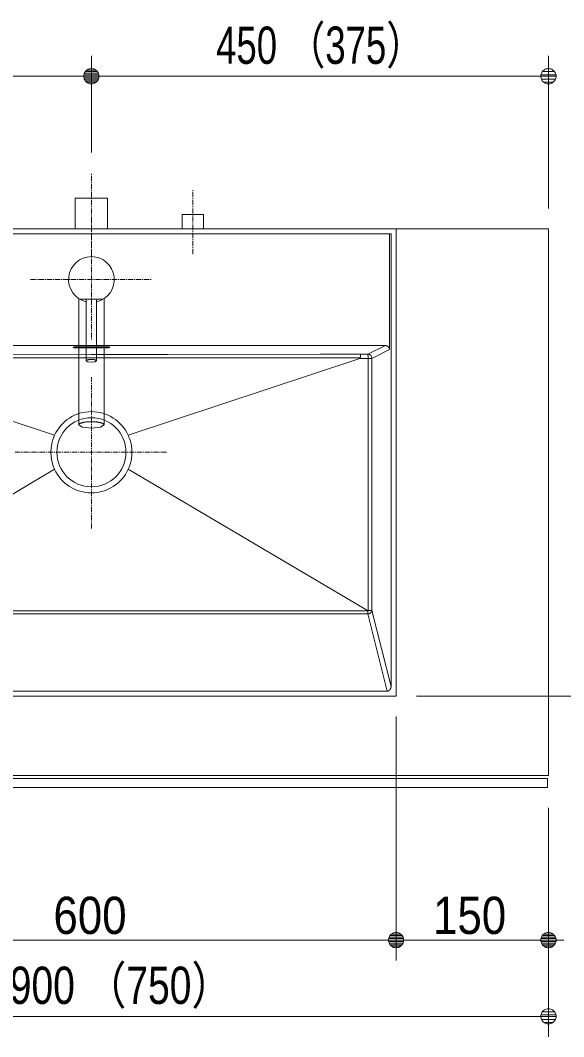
# Model space of a CAD drawing. Units: millimetres, scale not verified. Extents: x -6062 to 6062, y -3045 to 3045.
# Drawn here: x 418 to 953, y -615 to 385 of the extents above; entities that cross this region are included whole.
import ezdxf
from ezdxf.enums import TextEntityAlignment as Align

# ---------------------------------------------------------------- set-up
doc = ezdxf.new("R2010")
doc.units = ezdxf.units.MM
doc.header["$LTSCALE"] = 20
doc.linetypes.add('CHAIN1', pattern=[8, 5, -1, 1, -1])
for name, color, linetype, lineweight in [('0-1_5ボウル・キャビネット', 7, 'Continuous', 9), ('0-2_2寸法-1', 7, 'Continuous', 9), ('0-3_0', 7, 'Continuous', 9), ('0-4_2寸法-2', 7, 'Continuous', 9), ('0-5_4給排水', 7, 'Continuous', 9)]:
    doc.layers.add(name, color=color, linetype=linetype, lineweight=lineweight)
doc.styles.add('ＭＳ Ｐゴシック', font='')
doc.styles.get('ＭＳ Ｐゴシック').set_extended_font_data('MS PGothic')

# ---------------------------------------------------------------- blocks, each defined once
blk = doc.blocks.new('_Dot')
at = {"layer": '0-3_0'}
for p, q in [((-10, 0), (-20, 0)), ((9.78, 2), (-9.78, 2)), ((7.99, 6), (-7.99, 6)), ((9.16, -3.98), (-9.16, -3.98)), ((6, -7.98), (-6, -7.98))]:
    blk.add_line(p, q, dxfattribs=at)
for points in [[(10, 0), (9.92, 1.25), (9.69, 2.49), (9.3, 3.68), (8.76, 4.82), (8.09, 5.88), (7.29, 6.85), (6.37, 7.71), (5.36, 8.44), (4.26, 9.05), (3.09, 9.51), (1.87, 9.82), (0.63, 9.98), (-0.63, 9.98), (-1.87, 9.82), (-3.09, 9.51), (-4.26, 9.05), (-5.36, 8.44), (-6.37, 7.71), (-7.29, 6.85), (-8.09, 5.88), (-8.76, 4.82), (-9.3, 3.68), (-9.69, 2.49), (-9.92, 1.25), (-10, 0), (0, 0)], [(-10, 0), (-9.92, -1.25), (-9.69, -2.49), (-9.3, -3.68), (-8.76, -4.82), (-8.09, -5.88), (-7.29, -6.85), (-6.37, -7.71), (-5.36, -8.44), (-4.26, -9.05), (-3.09, -9.51), (-1.87, -9.82), (-0.63, -9.98), (0.63, -9.98), (1.87, -9.82), (3.09, -9.51), (4.26, -9.05), (5.36, -8.44), (6.37, -7.71), (7.29, -6.85), (8.09, -5.88), (8.76, -4.82), (9.3, -3.68), (9.69, -2.49), (9.92, -1.25), (10, 0), (0, 0)]]:
    blk.add_lwpolyline(points, close=True, dxfattribs=at)
blk = doc.blocks.new('グループ-53')
at = {"layer": '0-1_5ボウル・キャビネット'}
for p, q in [((51400, 3500), (39600, 3500)), ((39600, 3500), (39600, -5412.1)), ((39628.2, 3500), (39628.2, 1220.9)), ((51371.8, 1220.9), (51371.8, 3500)), ((51400, -5412.1), (51400, 3500)), ((39628.3, 1223.7), (39628.2, 1220.9)), ((39976.7, 1048), (39628.2, 1220.9)), ((39708.2, 1300), (51291.8, 1300)), ((39708.2, 1300), (40055.4, 1127.7)), ((45176.1, 1258), (45180, 1258)), ((45180, 1272), (45820, 1272)), ((45180, 1272), (45180, 1258)), ((45820, 1258), (45180, 1258)), ((51371.8, 1220.9), (51023.3, 1048)), ((51294.6, 1299.9), (51291.8, 1300)), ((40211, 1047.6), (44773.5, -465.1)), ((50789, 1047.6), (46226.5, -465.1)), ((40061.4, -3916.1), (44773.5, -1134.9)), ((46233.5, -1119.1), (46226.5, -1134.9)), ((46226.5, -1134.9), (50938.6, -3916.1)), ((39600, -5412.1), (39976.7, -3916.3)), ((40055.4, -3981.9), (39673.1, -5500)), ((40052.8, -3916.4), (40061.4, -3916.1)), ((40058.7, -3981.8), (40055.4, -3981.9)), ((50938.6, -3916.1), (50947.2, -3916.4)), ((50944.6, -3981.9), (50941.3, -3981.8)), ((51326.9, -5500), (50944.6, -3981.9)), ((51023.3, -3916.3), (51400, -5412.1)), ((39670.4, -5499.9), (39673.1, -5500)), ((39673.1, -5500), (51326.9, -5500)), ((51399.9, -5415.3), (51400, -5412.1))]:
    blk.add_line(p, q, dxfattribs=at)
at = {"layer": '0-1_5ボウル・キャビネット', "linetype": 'CHAIN1'}
for p, q in [((45500, -2300), (45500, 700)), ((44000, -800), (47000, -800))]:
    blk.add_line(p, q, dxfattribs=at)
at = {"layer": '0-1_5ボウル・キャビネット'}
blk.add_lwpolyline([(39500, 3600), (51500, 3600), (51500, -5600), (39500, -5600)], close=True, dxfattribs=at)
for points in [[(39708.2, 1300), (39705.4, 1299.9), (39702.5, 1299.7), (39699.7, 1299.4), (39696.9, 1299), (39694.1, 1298.4), (39691.4, 1297.7), (39688.6, 1296.9), (39685.9, 1295.9), (39683.1, 1294.8), (39680.4, 1293.6), (39677.7, 1292.3), (39675, 1290.8), (39672.3, 1289.2), (39669.7, 1287.5), (39667, 1285.7), (39664.4, 1283.7), (39661.8, 1281.6), (39659.1, 1279.4), (39656.5, 1277), (39654, 1274.5), (39651.5, 1272), (39649.1, 1269.4), (39646.8, 1266.8), (39644.7, 1264.2), (39642.7, 1261.6), (39640.8, 1259), (39639.1, 1256.4), (39637.5, 1253.7), (39636, 1251.1), (39634.7, 1248.4), (39633.4, 1245.7), (39632.3, 1243), (39631.4, 1240.3), (39630.5, 1237.6), (39629.8, 1234.8), (39629.2, 1232.1), (39628.8, 1229.3), (39628.5, 1226.5), (39628.3, 1223.7)], [(45180, 1272), (45176.1, 1272), (45172.4, 1271.9), (45168.9, 1271.8), (45165.6, 1271.7), (45162.5, 1271.6), (45159.6, 1271.4), (45156.9, 1271.1), (45154.4, 1270.9), (45152.1, 1270.6), (45150, 1270.3), (45148.1, 1269.9), (45146.4, 1269.5), (45144.9, 1269), (45143.6, 1268.6), (45142.5, 1268.1), (45141.6, 1267.5), (45140.9, 1266.9), (45140.4, 1266.3), (45140.1, 1265.7), (45140, 1265), (45140.1, 1264.3), (45140.4, 1263.7), (45140.9, 1263.1), (45141.6, 1262.5), (45142.5, 1261.9), (45143.6, 1261.4), (45144.9, 1261), (45146.4, 1260.5), (45148.1, 1260.1), (45150, 1259.8), (45152.1, 1259.4), (45154.4, 1259.1), (45156.9, 1258.9), (45159.6, 1258.6), (45162.5, 1258.4), (45165.6, 1258.3), (45168.9, 1258.2), (45172.4, 1258.1), (45176.1, 1258)], [(45820, 1272), (45820, 1258), (45823.9, 1258), (45827.6, 1258.1), (45831.1, 1258.2), (45834.4, 1258.3), (45837.5, 1258.4), (45840.4, 1258.6), (45843.1, 1258.9), (45845.6, 1259.1), (45847.9, 1259.4), (45850, 1259.8), (45851.9, 1260.1), (45853.6, 1260.5), (45855.1, 1261), (45856.4, 1261.4), (45857.5, 1261.9), (45858.4, 1262.5), (45859.1, 1263.1), (45859.6, 1263.7), (45859.9, 1264.3), (45860, 1265), (45859.9, 1265.7), (45859.6, 1266.3), (45859.1, 1266.9), (45858.4, 1267.5), (45857.5, 1268.1), (45856.4, 1268.6), (45855.1, 1269), (45853.6, 1269.5), (45851.9, 1269.9), (45850, 1270.3), (45847.9, 1270.6), (45845.6, 1270.9), (45843.1, 1271.1), (45840.4, 1271.4), (45837.5, 1271.6), (45834.4, 1271.7), (45831.1, 1271.8), (45827.6, 1271.9)], [(45827.6, 1271.9), (45823.9, 1272), (45820, 1272)], [(50799.7, 1127.3), (50872.1, 1127.5), (50944.6, 1127.7), (51291.8, 1300)], [(51371.8, 1220.9), (51371.7, 1223.7), (51371.5, 1226.5), (51371.2, 1229.3), (51370.8, 1232.1), (51370.2, 1234.8), (51369.5, 1237.6), (51368.6, 1240.3), (51367.7, 1243), (51366.6, 1245.7), (51365.3, 1248.4), (51364, 1251.1), (51362.5, 1253.7), (51360.9, 1256.4), (51359.2, 1259), (51357.3, 1261.6), (51355.3, 1264.2), (51353.2, 1266.8), (51350.9, 1269.4), (51348.5, 1272), (51346, 1274.5), (51343.5, 1277), (51340.9, 1279.4), (51338.2, 1281.6), (51335.6, 1283.7), (51333, 1285.7), (51330.3, 1287.5), (51327.7, 1289.2), (51325, 1290.8), (51322.3, 1292.3), (51319.6, 1293.6), (51316.9, 1294.8), (51314.1, 1295.9), (51311.4, 1296.9), (51308.6, 1297.7), (51305.9, 1298.4), (51303.1, 1299), (51300.3, 1299.4), (51297.5, 1299.7), (51294.6, 1299.9)], [(39976.7, -3916.3), (39976.7, -2615.4), (39976.7, -1314.5), (39976.7, 1048)], [(39976.7, 1048), (39980.1, 1048), (39985.8, 1048), (39993.5, 1048), (40003, 1048), (40014, 1048), (40026.2, 1048), (40039.2, 1048), (40052.8, 1048)], [(40052.8, 1048), (40052.8, 888), (40052.7, 248), (40052.7, -2312), (40052.7, -2615.4), (40052.8, -3916.4)], [(40211, 1047.6), (40131.9, 1047.8), (40092.3, 1047.9), (40052.8, 1048)], [(40055.4, 1127.7), (40127.9, 1127.5), (40200.3, 1127.3)], [(50801.1, 1055.5), (50653, 1055.6), (50013, 1056), (47453, 1057.9), (44893, 1058.6), (42491.1, 1057.1), (40198.9, 1055.5)], [(40198.9, 1055.5), (40199.1, 1054.5), (40199.8, 1053.3), (40201.8, 1051.7), (40211, 1047.6)], [(40200.3, 1127.3), (42491.2, 1127.2), (45500, 1127.1), (47004.4, 1127.1), (50013.2, 1127.3), (50799.7, 1127.3)], [(50789, 1047.6), (50793.6, 1049.3), (50796.6, 1050.7), (50799.5, 1052.6), (50800.4, 1053.7), (50800.9, 1054.7), (50801.1, 1055.5)], [(50947.2, 1048), (50868.1, 1047.8), (50828.6, 1047.7), (50789, 1047.6)], [(50947.2, -3916.4), (50947.2, -3756.4), (50947.3, -3116.4), (50947.3, -556.4), (50947.3, -252.9), (50947.2, 1048)], [(50947.2, 1048), (50960.8, 1048), (50973.8, 1048), (50986, 1048), (50997, 1048), (51006.5, 1048), (51014.2, 1048), (51019.9, 1048), (51023.3, 1048)], [(51023.3, 1048), (51023.3, -252.9), (51023.3, -1553.8), (51023.3, -3916.3)], [(46226.5, -465.1), (46233.5, -480.9), (46240.1, -496.8), (46246.3, -512.8), (46252.2, -528.9), (46257.8, -545), (46262.9, -561.3), (46267.8, -577.7), (46272.2, -594.2), (46276.3, -610.8), (46280.1, -627.5), (46283.5, -644.3), (46286.5, -661.2), (46289.2, -678.2), (46291.5, -695.3), (46293.5, -712.5), (46295.1, -729.8), (46296.3, -747.2), (46297.2, -764.7), (46297.7, -782.3), (46297.9, -800), (46297.7, -817.7), (46297.2, -835.3), (46296.3, -852.8), (46295.1, -870.2), (46293.5, -887.5), (46291.5, -904.7), (46289.2, -921.8), (46286.5, -938.8), (46283.5, -955.7), (46280.1, -972.5), (46276.3, -989.2), (46272.2, -1005.8), (46267.8, -1022.3), (46262.9, -1038.7), (46257.8, -1055), (46252.2, -1071.1), (46246.3, -1087.2), (46240.1, -1103.2), (46233.5, -1119.1)], [(39976.7, -3916.3), (39980.1, -3916.3), (39985.8, -3916.3), (39993.5, -3916.3), (40003, -3916.3), (40014, -3916.4), (40026.2, -3916.4), (40039.2, -3916.4), (40052.8, -3916.4)], [(40057.5, -3920.8), (40213.6, -3920.8), (40853.6, -3920.9), (43413.6, -3921.2), (47180, -3921.3), (48443.5, -3921.1), (50942.5, -3920.8)], [(50941.3, -3981.8), (48443.5, -3981.6), (45500, -3981.5), (42556.5, -3981.6), (40058.7, -3981.8)], [(50947.2, -3916.4), (50960.8, -3916.4), (50973.8, -3916.4), (50986, -3916.4), (50997, -3916.3), (51006.5, -3916.3), (51014.2, -3916.3), (51019.9, -3916.3), (51023.3, -3916.3)], [(39600, -5412.1), (39600.1, -5415.3), (39600.2, -5418.5), (39600.5, -5421.7), (39600.9, -5424.9), (39601.4, -5428.1), (39602.1, -5431.2), (39602.8, -5434.3), (39603.7, -5437.4), (39604.7, -5440.4), (39605.8, -5443.4), (39607, -5446.4), (39608.3, -5449.4), (39609.7, -5452.4), (39611.3, -5455.3), (39612.9, -5458.2), (39614.7, -5461.1), (39616.6, -5463.9), (39618.6, -5466.8), (39620.8, -5469.6), (39623, -5472.3), (39625.3, -5475), (39627.7, -5477.6), (39630, -5480), (39632.4, -5482.3), (39634.8, -5484.4), (39637.2, -5486.4), (39639.6, -5488.3), (39642.1, -5490), (39644.6, -5491.6), (39647.1, -5493.1), (39649.6, -5494.4), (39652.1, -5495.6), (39654.7, -5496.6), (39657.2, -5497.5), (39659.8, -5498.3), (39662.5, -5498.9), (39665.1, -5499.4), (39667.8, -5499.7), (39670.4, -5499.9)], [(51326.9, -5500), (51329.6, -5499.9), (51332.2, -5499.7), (51334.9, -5499.4), (51337.5, -5498.9), (51340.2, -5498.3), (51342.8, -5497.5), (51345.3, -5496.6), (51347.9, -5495.6), (51350.4, -5494.4), (51352.9, -5493.1), (51355.4, -5491.6), (51357.9, -5490), (51360.4, -5488.3), (51362.8, -5486.4), (51365.2, -5484.4), (51367.6, -5482.3), (51370, -5480), (51372.3, -5477.6), (51374.7, -5475), (51377, -5472.3), (51379.2, -5469.6), (51381.4, -5466.8), (51383.4, -5463.9), (51385.3, -5461.1), (51387.1, -5458.2), (51388.7, -5455.3), (51390.3, -5452.4), (51391.7, -5449.4), (51393, -5446.4), (51394.2, -5443.4), (51395.3, -5440.4), (51396.3, -5437.4), (51397.2, -5434.3), (51397.9, -5431.2), (51398.6, -5428.1), (51399.1, -5424.9), (51399.5, -5421.7), (51399.8, -5418.5), (51399.9, -5415.3)]]:
    blk.add_lwpolyline(points, dxfattribs=at)
blk.add_circle((45500, -800), 680, dxfattribs=at)
for centre, radius, start, end in [((40057.3, 1047.1), 80.7, 91.34042, 179.31825), ((40778.7, 1063.6), 726.1, 174.9304, 181.22581), ((41315.1, 1070.6), 1116.3, 177.08904, 180.77471), ((49684.9, 1070.6), 1116.3, 359.22529, 2.91096), ((50221.3, 1063.6), 726.1, 358.77419, 5.0696), ((50942.7, 1047.1), 80.7, 0.68175, 88.65958), ((45500, -800), 800, 24.74511, 155.25489), ((45500, -800), 800, 155.25489, 204.74511), ((45500, -800), 800, 204.74511, 335.25489), ((40057.8, -3898.9), 83, 192.12748, 268.36591), ((41595, -3886.3), 1542.5, 181.11697, 183.55327), ((40063.5, -3922), 6.16, 109.6214, 169.07682), ((42675.8, -3896.2), 2618.4, 180.53871, 181.87426), ((50936.2, -3922.2), 6.52, 12.72102, 68.58076), ((48324.2, -3896.2), 2618.4, 358.12574, 359.46129), ((49405, -3886.3), 1542.5, 356.44673, 358.88303), ((50942.2, -3898.9), 83, 271.63409, 347.87252)]:
    blk.add_arc(centre, radius, start, end, dxfattribs=at)
blk = doc.blocks.new('グループ-54')
at = {"layer": '0-5_4給排水', "linetype": 'CHAIN1'}
for p, q in [((45500, 3800), (45500, 1400)), ((44300, 2600), (46700, 2600))]:
    blk.add_line(p, q, dxfattribs=at)
at = {"layer": '0-5_4給排水'}
blk.add_line((45724.5, 2210), (45275.5, 2210), dxfattribs=at)
for points in [[(45250, 1085.1), (45250, 1137), (45250, 1188.8), (45250, 1240.7), (45250, 1292.5), (45250, 1344.4), (45250, 1396.2), (45250, 1448.1), (45250, 1499.9), (45250, 1551.8), (45250, 1603.6), (45250, 1655.5), (45250, 1707.3), (45250, 1759.2), (45250, 1811), (45250, 1862.9), (45250, 1914.7), (45250, 1966.6), (45250, 2018.4), (45250, 2070.3), (45250, 2122.1), (45250, 2174), (45250, 2225.8)], [(45400, 1811.2), (45400, 1832), (45400, 1852.8), (45400, 1873.5), (45400, 1894.3), (45400, 1915.1), (45400, 1935.9), (45400, 1956.7), (45400, 1977.5), (45400, 1998.3), (45400, 2019), (45400, 2039.8), (45400, 2060.6), (45400, 2081.4), (45400, 2102.2), (45400, 2123), (45400, 2143.8), (45400, 2164.5), (45400, 2185.3), (45400, 2206.1), (45416.9, 2210), (45437.7, 2210), (45458.5, 2210), (45479.3, 2210), (45500, 2210), (45520.8, 2210), (45541.6, 2210), (45562.4, 2210), (45583.2, 2210), (45600, 2206), (45600, 2185.2), (45600, 2164.5), (45600, 2143.7), (45600, 2122.9), (45600, 2102.1), (45600, 2081.3), (45600, 2060.5), (45600, 2039.7), (45600, 2019), (45600, 1998.2)], [(45750, 2225.8), (45750, 2174), (45750, 2122.1), (45750, 2070.3), (45750, 2018.4), (45750, 1966.6), (45750, 1914.7), (45750, 1862.9), (45750, 1811), (45750, 1759.2), (45750, 1707.3), (45750, 1655.5), (45750, 1603.6), (45750, 1551.8), (45750, 1499.9), (45750, 1448.1), (45750, 1396.2), (45750, 1344.4), (45750, 1292.5), (45750, 1240.7), (45750, 1188.8), (45750, 1137), (45750, 1085.1), (45750, 1033.3), (45750, 981.4), (45750, 929.6), (45750, 877.7), (45750, 825.9), (45750, 774), (45750, 722.2), (45750, 670.3), (45750, 618.5), (45750, 566.6), (45750, 514.8), (45750, 462.9), (45750, 411.1), (45750, 359.2), (45750, 307.4), (45750, 255.5), (45750, 203.7)], [(45400, 1000.5), (45400, 1021.3), (45400, 1042.1), (45400, 1062.9), (45400, 1083.7), (45400, 1104.5), (45400, 1125.2), (45400, 1146), (45400, 1166.8), (45400, 1187.6), (45400, 1208.4), (45400, 1229.2), (45400, 1250), (45400, 1270.8), (45400, 1291.5), (45400, 1312.3), (45400, 1333.1), (45400, 1353.9), (45400, 1374.7), (45400, 1395.5), (45400, 1416.3), (45400, 1437), (45400, 1457.8), (45400, 1478.6), (45400, 1499.4), (45400, 1520.2), (45400, 1541), (45400, 1561.8), (45400, 1582.5), (45400, 1603.3), (45400, 1624.1), (45400, 1644.9), (45400, 1665.7), (45400, 1686.5), (45400, 1707.3), (45400, 1728), (45400, 1748.8), (45400, 1769.6), (45400, 1790.4), (45400, 1811.2)], [(45600, 1998.2), (45600, 1977.4), (45600, 1956.6), (45600, 1935.8), (45600, 1915), (45600, 1894.2), (45600, 1873.5), (45600, 1852.7), (45600, 1831.9), (45600, 1811.1), (45600, 1790.3), (45600, 1769.5), (45600, 1748.7), (45600, 1728), (45600, 1707.2), (45600, 1686.4), (45600, 1665.6), (45600, 1644.8), (45600, 1624), (45600, 1603.2), (45600, 1582.5), (45600, 1561.7), (45600, 1540.9), (45600, 1520.1), (45600, 1499.3), (45600, 1478.5), (45600, 1457.7), (45600, 1437), (45600, 1416.2), (45600, 1395.4), (45600, 1374.6), (45600, 1353.8), (45600, 1333), (45600, 1312.2), (45600, 1291.5), (45600, 1270.7), (45600, 1249.9), (45600, 1229.1), (45600, 1208.3), (45600, 1187.5)], [(45750, 203.7), (45750, 151.8), (45750, 100), (45750, 48.1), (45750, -3.7), (45750, -55.6), (45750, -107.4), (45750, -159.3), (45750, -211.1), (45750, -263), (45676.5, -308.5), (45500, -327.3), (45323.5, -308.5), (45250, -263), (45250, -211.1), (45250, -159.3), (45250, -107.4), (45250, -55.6), (45250, -3.7), (45250, 48.1), (45250, 100), (45250, 151.8), (45250, 203.7), (45250, 255.5), (45250, 307.4), (45250, 359.2), (45250, 411.1), (45250, 462.9), (45250, 514.8), (45250, 566.6), (45250, 618.5), (45250, 670.3), (45250, 722.2), (45250, 774), (45250, 825.9), (45250, 877.7), (45250, 929.6), (45250, 981.4), (45250, 1033.3), (45250, 1085.1)], [(45600, 1187.5), (45600, 1166.7), (45600, 1146), (45600, 1125.2), (45600, 1104.4), (45600, 1083.6), (45600, 1062.8), (45600, 1042), (45600, 1021.2), (45600, 1000.5), (45570.6, 982.2), (45499.9, 974.7), (45429.2, 982.2), (45400, 1000.5), (45400, 1000.5), (45400.1, 1001.6), (45400.3, 1002.6), (45400.7, 1003.6), (45401.2, 1004.6), (45401.9, 1005.6), (45402.7, 1006.6), (45403.7, 1007.6), (45404.8, 1008.5), (45406.1, 1009.5), (45407.5, 1010.4), (45409.1, 1011.3), (45410.9, 1012.3), (45412.7, 1013.2), (45414.8, 1014.1), (45416.9, 1014.9), (45419.1, 1015.8), (45421.5, 1016.6), (45424, 1017.4), (45426.6, 1018.1), (45429.2, 1018.8), (45432, 1019.5), (45435, 1020.2), (45438, 1020.9), (45441.1, 1021.5), (45444.4, 1022)], [(45444.4, 1022), (45447.7, 1022.6), (45451.2, 1023.1), (45454.7, 1023.6), (45458.2, 1024.1), (45461.8, 1024.5), (45465.5, 1024.8), (45469.1, 1025.2), (45472.9, 1025.5), (45476.6, 1025.7), (45480.4, 1025.9), (45484.2, 1026.1), (45488.1, 1026.2), (45492, 1026.3), (45496, 1026.4), (45500, 1026.4), (45504, 1026.4), (45508, 1026.3), (45511.9, 1026.2), (45515.8, 1026.1), (45519.6, 1025.9), (45523.4, 1025.7), (45527.1, 1025.5), (45530.9, 1025.2), (45534.5, 1024.8), (45538.2, 1024.5), (45541.8, 1024.1), (45545.3, 1023.6), (45548.8, 1023.1), (45552.3, 1022.6), (45555.6, 1022), (45558.9, 1021.5), (45562, 1020.9), (45565, 1020.2), (45568, 1019.5), (45570.8, 1018.8), (45573.4, 1018.1), (45576, 1017.4), (45578.5, 1016.6), (45580.9, 1015.8)], [(45580.9, 1015.8), (45583.1, 1014.9), (45585.2, 1014.1), (45587.3, 1013.2), (45589.1, 1012.3), (45590.9, 1011.3), (45592.5, 1010.4), (45593.9, 1009.5), (45595.2, 1008.5), (45596.3, 1007.6), (45597.3, 1006.6), (45598.1, 1005.6), (45598.8, 1004.6), (45599.3, 1003.6), (45599.7, 1002.6), (45599.9, 1001.6), (45600, 1000.5), (45600, 1000.5)], [(45250, -262.6), (45250.2, -260), (45250.8, -257.5), (45251.7, -254.9), (45253, -252.4), (45254.7, -250), (45256.8, -247.5), (45259.2, -245.1), (45262.1, -242.7), (45265.3, -240.3), (45268.8, -237.9), (45272.8, -235.6), (45277.1, -233.3), (45281.8, -231), (45286.9, -228.8), (45292.3, -226.6), (45297.9, -224.5), (45303.8, -222.5), (45309.9, -220.5), (45316.4, -218.7), (45323.1, -216.8), (45330.1, -215.1), (45337.4, -213.4), (45344.9, -211.8), (45352.8, -210.3), (45360.9, -208.9), (45369.3, -207.5), (45377.9, -206.2), (45386.7, -204.9), (45395.6, -203.8), (45404.6, -202.8), (45413.7, -201.9), (45422.8, -201), (45432.1, -200.3), (45441.5, -199.7), (45451, -199.1), (45460.6, -198.7), (45470.3, -198.4), (45480.1, -198.1), (45490, -198)], [(45490, -198), (45500, -197.9), (45510, -198), (45519.9, -198.1), (45529.7, -198.4), (45539.4, -198.7), (45549, -199.1), (45558.5, -199.7), (45567.9, -200.3), (45577.2, -201), (45586.3, -201.9), (45595.4, -202.8), (45604.4, -203.8), (45613.3, -204.9), (45622.1, -206.2), (45630.7, -207.5), (45639.1, -208.9), (45647.2, -210.3), (45655.1, -211.8), (45662.6, -213.4), (45669.9, -215.1), (45676.9, -216.8), (45683.6, -218.7), (45690.1, -220.5), (45696.2, -222.5), (45702.1, -224.5), (45707.7, -226.6), (45713.1, -228.8), (45718.2, -231), (45722.9, -233.3), (45727.2, -235.6), (45731.2, -237.9), (45734.7, -240.3), (45737.9, -242.7), (45740.8, -245.1), (45743.2, -247.5), (45745.3, -250), (45747, -252.4), (45748.3, -254.9), (45749.2, -257.5)], [(45749.2, -257.5), (45749.8, -260), (45750, -262.6), (45750, -262.6)]]:
    blk.add_lwpolyline(points, dxfattribs=at)
blk.add_arc((45500, 2600), 450, 282.83959, 257.16469, dxfattribs=at)
blk = doc.blocks.new('グループ-64')
at = {"layer": '0-5_4給排水', "linetype": 'CHAIN1'}
blk.add_line((45500, 3100), (45500, 4700), dxfattribs=at)
at = {"layer": '0-5_4給排水'}
blk.add_lwpolyline([(45180, 3600), (45180, 4200), (45820, 4200), (45820, 3600)], dxfattribs=at)
blk = doc.blocks.new('止水栓_平面_W100')
at = {"layer": '0-5_4給排水', "linetype": 'CHAIN1'}
for p, q in [((-2000, -500), (-2000, 780)), ((2000, -500), (2000, 780))]:
    blk.add_line(p, q, dxfattribs=at)
at = {"layer": '0-5_4給排水'}
for points in [[(-2210, 0), (-2210, 280), (-1790, 280), (-1790, 0)], [(1790, 0), (1790, 280), (2210, 280), (2210, 0)]]:
    blk.add_lwpolyline(points, dxfattribs=at)

msp = doc.modelspace()

# ---------------------------------------------------------------- linework, layer by layer
at = {"layer": '0-1_5ボウル・キャビネット'}
for points in [[(37.5, 180), (937.5, 180), (937.5, -358), (37.5, -358)], [(38.5, -361), (936.5, -361), (936.5, -370), (38.5, -370)]]:
    msp.add_lwpolyline(points, close=True, dxfattribs=at)
at = {"layer": '0-2_2寸法-1'}
for p, q in [((487.5, 255), (487.5, 350)), ((487.5, 255), (487.5, 350)), ((937.5, 200), (937.5, 350)), ((472.49, 330), (52.51, 330)), ((502.51, 330), (922.49, 330)), ((807.5, -280), (1108.5, -280)), ((787.5, -300), (787.5, -540)), ((787.5, -390), (787.5, -540)), ((937.5, -390), (937.5, -540)), ((772.49, -520), (202.51, -520)), ((802.51, -520), (922.49, -520)), ((937.5, -540), (937.5, -615)), ((922.49, -595), (52.51, -595))]:
    msp.add_line(p, q, dxfattribs=at)
at = {"layer": '0-4_2寸法-2'}
for p, q in [((787.5, -390), (787.5, -540)), ((937.5, -390), (937.5, -540)), ((772.49, -520), (757.49, -520)), ((787.5, -520), (937.5, -520))]:
    msp.add_line(p, q, dxfattribs=at)

# ---------------------------------------------------------------- block references
at = {"layer": '0-1_5ボウル・キャビネット', "xscale": 0.05, "yscale": 0.05}
msp.add_blockref('グループ-53', (-1787.5, 0), dxfattribs=at)
at = {"layer": '0-2_2寸法-1', "xscale": 0.7503418, "yscale": 0.7503418}
for p in [(487.5, 330), (937.5, 330), (787.5, -520), (937.5, -520), (937.5, -595)]:
    msp.add_blockref('_Dot', p, dxfattribs=at)
at = {"layer": '0-2_2寸法-1', "xscale": 0.7503418, "yscale": 0.7503418, "rotation": 180}
for p in [(487.5, 330), (787.5, -520)]:
    msp.add_blockref('_Dot', p, dxfattribs=at)
at = {"layer": '0-4_2寸法-2', "xscale": 0.7503418, "yscale": 0.7503418}
msp.add_blockref('_Dot', (787.5, -520), dxfattribs=at)
at = {"layer": '0-4_2寸法-2', "xscale": 0.7503418, "yscale": 0.7503418, "rotation": 180}
msp.add_blockref('_Dot', (937.5, -520), dxfattribs=at)
at = {"layer": '0-5_4給排水', "xscale": 0.05, "yscale": 0.05}
for name, p in [('グループ-64', (-1787.5, 0)), ('止水栓_平面_W100', (487.5, 180)), ('グループ-54', (-1787.5, 0))]:
    msp.add_blockref(name, p, dxfattribs=at)

# ---------------------------------------------------------------- texts
at = {"layer": '0-2_2寸法-1', "style": 'ＭＳ Ｐゴシック'}
for s, height, width, p in [('450 （375）', 36.66, 0.75, (610.29, 331.19)), ('600', 36.66, 0.9, (450.12, -524.96)), ('150', 36.66, 0.9, (823.89, -524.96)), ('W 900 （750）', 36.69, 0.8, (360.23, -593.81))]:
    msp.add_text(s, height=height, dxfattribs=dict(at, width=width)).set_placement(p, align=Align.BOTTOM_LEFT)

doc.saveas('drawing.dxf')
